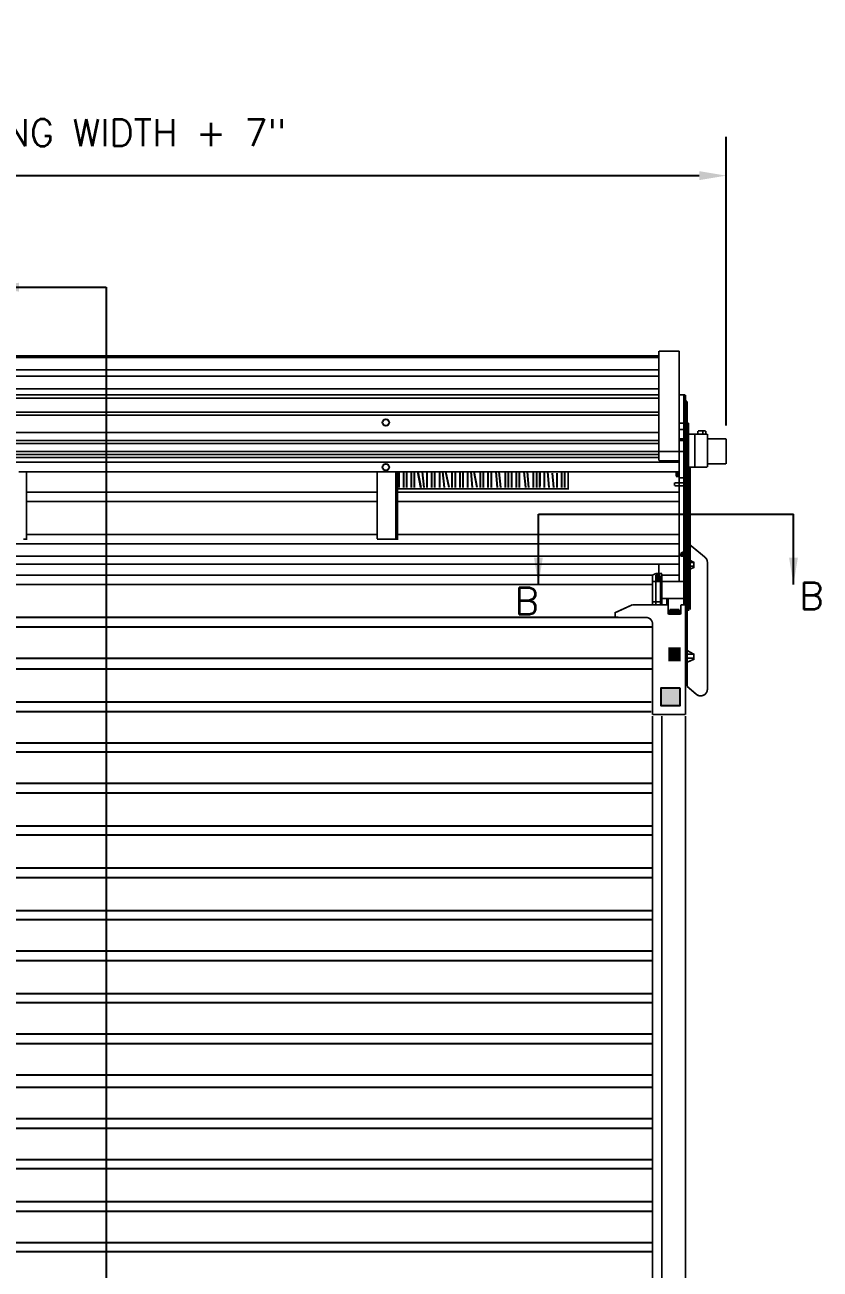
# Model space of a CAD drawing. Extents: x 0 to 112, y 0 to 183.
# Drawn here: x 52.8 to 111.8, y 91 to 183.3 of the extents above; entities that cross this region are included whole.
import ezdxf

# ---------------------------------------------------------------- set-up
doc = ezdxf.new("R2010")
doc.units = 0
doc.header["$LTSCALE"] = 8
doc.header["$MEASUREMENT"] = 0
doc.layers.get('DEFPOINTS').update_dxf_attribs({"linetype": 'CONTINUOUS'})
for name, color, linetype in [('R-ANNO-DIMS', 3, 'CONTINUOUS'), ('R-ANNO-TEXT', 6, 'CONTINUOUS'), ('R-SWTS-DET1', 1, 'CONTINUOUS'), ('R-SWTS-PAT1', 5, 'CONTINUOUS')]:
    doc.layers.add(name, color=color, linetype=linetype)
doc.styles.add('SWTSTEXT', font='romans.shx')
doc.dimstyles.new('SWTSARCH', dxfattribs={"dimscale": 16, "dimtxt": 0.125, "dimasz": 0.125, "dimexe": 0.179688, "dimexo": 0.0625, "dimgap": 0.125, "dimtad": 1, "dimtih": 1, "dimtoh": 1, "dimdec": 4, "dimzin": 3, "dimtxsty": 'SWTSTEXT', "dimcen": 0.1875, "dimdle": 0.179688, "dimclrd": 256, "dimclre": 256, "dimclrt": 256, "dimazin": 3, "dimtfac": 1, "dimtdec": 4, "dimtofl": 0, "dimtmove": 0, "dimatfit": 3, "dimtolj": 1, "dimtzin": 3})

# ---------------------------------------------------------------- blocks, each defined once
blk = doc.blocks.new('*D0')
at = {"layer": 'DEFPOINTS', "color": 0}
for p in [(104.839, 172.132), (2.795, 152.606, 0.002), (104.839, 152.606, 0.002)]:
    blk.add_point(p, dxfattribs=at)
at = {"layer": 'R-ANNO-DIMS'}
for p, q in [((2.795, 153.606), (2.795, 175.007)), ((104.839, 153.606), (104.839, 175.007)), ((4.795, 172.132), (102.839, 172.132))]:
    blk.add_line(p, q, dxfattribs=at)
for points in [[(4.795, 172.465), (4.795, 171.799), (2.795, 172.132)], [(102.839, 172.465), (102.839, 171.799), (104.839, 172.132)]]:
    blk.add_solid(points, dxfattribs=at)
at = {"layer": 'R-ANNO-DIMS', "insert": (53.817, 175.322), "char_height": 2, "attachment_point": 5, "style": 'SWTSTEXT'}
blk.add_mtext('\\A1;WALL OPENING WIDTH + 7"', dxfattribs=at)

msp = doc.modelspace()

# ---------------------------------------------------------------- linework, layer by layer
at = {"layer": 'R-ANNO-TEXT'}
msp.add_line((58.81431, 163.86343, 0.00153), (58.81431, 11.62829, 0.00153), dxfattribs=at)
at = {"layer": 'R-SWTS-DET1', "const_width": 0.125}
for points, elevation in [([(7.79252, 158.7663), (99.84095, 158.7663)], 0.00153), ([(99.84095, 150.97938), (99.84095, 159.11497)], 0.00153), ([(101.35184, 159.11497), (99.84095, 159.11497)], 0.00153), ([(101.35184, 150.74693), (101.35184, 159.11497)], 0.00153), ([(99.84095, 158.65008), (7.79252, 158.65008)], 0.00153), ([(7.79252, 157.7203), (99.84095, 157.7203)], 0.00153), ([(7.79252, 157.25541), (99.84095, 157.25541)], 0.00153), ([(7.79252, 156.32563), (99.84095, 156.32563)], 0.00153), ([(99.84095, 155.86074), (7.79252, 155.86074)], 0.00153), ([(99.84095, 155.62829), (7.79252, 155.62829)], 0.00153), ([(101.70051, 155.86074), (101.35184, 155.86074)], 0.00153), ([(101.70051, 155.86074), (101.70051, 153.76873)], 0.00153), ([(101.81673, 155.86074), (101.70051, 155.86074)], 0.00153), ([(101.81673, 138.3111), (101.81673, 155.86074)], 0.00153), ([(101.93296, 155.39584), (101.81673, 155.39584)], 0.00153), ([(101.93296, 155.04718), (101.81673, 155.04718)], 0.00153), ([(101.93296, 134.35953), (101.93296, 155.39584)], 0.00153), ([(99.84095, 154.58229), (7.79252, 154.58229)], 0.00153), ([(7.79252, 154.34984), (99.84095, 154.34984)], 0.00153), ([(101.35184, 153.76873), (101.35184, 153.30384)], 0.00153), ([(101.70051, 153.76873), (101.35184, 153.76873)], 0.00153), ([(101.35184, 153.30384), (101.70051, 153.30384)], 0.00153), ([(101.70051, 153.30384), (101.70051, 153.76873)], 0.00153), ([(101.70051, 153.76873), (101.70051, 153.76873), (101.70051, 153.76873), (101.81673, 153.76873)], 0.00153), ([(101.70051, 152.49028), (101.70051, 153.30384)], 0.00153), ([(101.70051, 153.30384), (101.81673, 153.30384)], 0.00153), ([(101.81673, 153.30384), (101.81673, 153.18761)], 0.00153), ([(101.93296, 139.82199), (101.93296, 153.76873)], 0.00153), ([(101.93296, 149.70093), (101.93296, 153.76873)], 0.00153), ([(101.93296, 153.76873), (101.93296, 153.76873)], 0.00153), ([(102.04918, 153.76873), (102.04918, 153.76873), (102.04918, 153.76873), (101.93296, 153.76873)], 0.00153), ([(101.93296, 153.76873), (101.93296, 153.76873), (101.93296, 153.76873), (101.93296, 153.76873)], 0.00153), ([(102.04918, 153.30384), (102.04918, 153.76873)], 0.00153), ([(102.04918, 139.82199), (102.04918, 153.76873)], 0.00153), ([(102.04918, 153.76873), (102.04918, 153.76873)], 0.00153), ([(102.04918, 153.76873), (102.04918, 153.76873)], 0.00153), ([(102.04918, 153.6525), (102.04918, 153.6525)], 0.00153), ([(102.04918, 153.6525), (102.04918, 153.6525)], 0.00153), ([(102.04918, 153.6525), (102.04918, 153.6525)], 0.00153), ([(102.04918, 153.30384), (102.04918, 153.30384)], 0.00153), ([(102.74651, 152.95517), (102.74651, 153.18761)], 0.00153), ([(102.74651, 153.18761), (103.32763, 153.18761)], 0.00153), ([(103.09518, 152.95517), (103.09518, 153.18761)], 0.00153), ([(103.32763, 152.95517), (103.32763, 153.18761)], 0.00153), ([(7.79252, 153.07139), (99.84095, 153.07139)], 0.00153), ([(99.84095, 152.49028), (7.79252, 152.49028)], 0.00153), ([(99.84095, 152.25783), (7.79252, 152.25783)], 0.00153), ([(101.70051, 152.6065), (101.35184, 152.6065)], 0.00153), ([(101.70051, 152.49028), (101.35184, 152.49028)], 0.00153), ([(101.70051, 152.6065), (101.81673, 152.6065)], 0.00153), ([(101.70051, 149.70093), (101.70051, 152.49028)], 0.00153), ([(101.81673, 152.6065), (101.81673, 152.49028)], 0.00153), ([(101.81673, 152.6065), (101.81673, 152.6065)], 0.00153), ([(101.81673, 152.49028), (101.81673, 152.49028), (101.81673, 152.49028), (101.81673, 152.49028), (101.81673, 152.49028), (101.81673, 152.49028), (101.81673, 152.49028), (101.81673, 152.49028), (101.81673, 152.49028), (101.81673, 152.49028), (101.81673, 152.49028), (101.81673, 152.49028), (101.81673, 152.49028), (101.81673, 152.49028), (101.81673, 152.49028), (101.81673, 152.49028)], 0.00153), ([(101.81673, 152.49028), (101.81673, 152.49028), (101.81673, 152.49028), (101.81673, 152.49028), (101.81673, 152.49028), (101.81673, 152.49028), (101.81673, 152.49028), (101.81673, 152.49028), (101.81673, 152.49028), (101.81673, 152.49028), (101.81673, 152.49028), (101.81673, 152.49028), (101.81673, 152.49028), (101.81673, 152.49028), (101.81673, 152.49028), (101.81673, 152.49028)], 0.00153), ([(102.04918, 152.95517), (102.51407, 152.95517)], 0.00153), ([(102.51407, 152.95517), (102.51407, 150.51449)], 0.00153), ([(102.51407, 152.95517), (103.44385, 152.95517)], 0.00153), ([(102.63029, 152.95517), (102.63029, 152.95517)], 0.00153), ([(102.63029, 152.95517), (103.32763, 152.95517)], 0.00153), ([(103.32763, 152.95517), (103.32763, 152.95517)], 0.00153), ([(103.44385, 150.51449), (103.44385, 152.95517)], 0.00153), ([(103.44385, 152.6065), (104.83852, 152.6065)], 0.00153), ([(104.83852, 152.6065), (104.83852, 150.74693)], 0.00153), ([(99.84095, 151.67672), (7.79252, 151.67672)], 0.00153), ([(99.84095, 151.44427), (7.79252, 151.44427)], 0.00153), ([(101.35184, 151.67672), (99.84095, 151.67672)], 0.00153), ([(101.81673, 151.67672), (101.35184, 151.67672)], 0.00153), ([(102.04918, 150.0496), (102.04918, 151.44427)], 0.00153), ([(102.04918, 151.44427), (102.04918, 151.44427)], 0.00153), ([(101.35184, 150.86316), (6.28162, 150.86316)], 0.00153), ([(7.79252, 151.21183), (99.84095, 151.21183)], 0.00153), ([(99.84095, 150.97938), (101.35184, 150.97938)], 0.00153), ([(101.35184, 150.74693), (101.35184, 149.35226)], 0.00153), ([(102.04918, 150.51449), (102.04918, 150.51449)], 0.00153), ([(102.04918, 150.51449), (102.51407, 150.51449)], 0.00153), ([(102.04918, 150.51449), (102.04918, 150.51449)], 0.00153), ([(102.04918, 150.51449), (102.04918, 150.51449)], 0.00153), ([(102.1654, 139.93822), (102.1654, 150.51449)], 0.00153), ([(103.44385, 150.51449), (102.51407, 150.51449)], 0.00153), ([(103.44385, 150.74693), (104.83852, 150.74693)], 0.00153), ([(52.30584, 150.16582), (79.61819, 150.16582)], 0.00153), ([(52.88695, 150.16582), (52.88695, 145.28446)], 0.00153), ([(78.92085, 150.16582), (78.92085, 145.16824)], 0.00153), ([(79.61819, 150.16582), (101.35184, 150.16582)], 0.00153), ([(80.31552, 145.16824), (80.31552, 150.16582)], 0.00153), ([(80.31552, 148.88737), (93.10003, 148.88737), (93.10003, 150.16582)], 0.00153), ([(80.43174, 150.16582), (80.43174, 145.28446)], 0.00153), ([(101.1194, 149.81715), (101.1194, 150.16582)], 0.00153), ([(101.1194, 149.81715), (101.1194, 149.81715), (101.1194, 149.81715), (101.23562, 149.81715)], 0.00153), ([(101.23562, 149.81715), (101.23562, 150.16582)], 0.00153), ([(101.23562, 149.81715), (101.35184, 149.81715)], 0.00153), ([(101.70051, 149.70093), (101.35184, 149.70093)], 0.00153), ([(101.70051, 149.70093), (101.70051, 149.35226)], 0.00153), ([(101.81673, 149.58471), (101.81673, 149.58471), (101.81673, 149.58471), (101.70051, 149.70093)], 0.00153), ([(101.81673, 149.58471), (101.93296, 149.58471)], 0.00153), ([(101.93296, 149.70093), (101.93296, 149.70093)], 0.00153), ([(101.93296, 149.70093), (101.93296, 149.70093), (101.93296, 149.70093), (102.04918, 149.70093)], 0.00153), ([(101.93296, 149.70093), (101.93296, 149.70093), (101.93296, 149.70093), (101.93296, 149.70093)], 0.00153), ([(102.04918, 149.58471), (101.93296, 149.58471)], 0.00153), ([(101.93296, 149.58471), (101.93296, 149.58471), (101.93296, 149.58471), (101.93296, 149.58471)], 0.00153), ([(102.04918, 149.70093), (102.04918, 149.70093)], 0.00153), ([(102.1654, 149.35226), (102.1654, 149.35226), (102.1654, 149.35226), (102.04918, 149.58471)], 0.00153), ([(52.88695, 148.65492), (78.92085, 148.65492)], 0.00153), ([(80.43174, 148.65492), (101.35184, 148.65492)], 0.00153), ([(101.00317, 149.11982), (101.00317, 149.35226)], 0.00153), ([(101.00317, 149.35226), (101.70051, 149.35226)], 0.00153), ([(101.00317, 149.11982), (101.70051, 149.11982)], 0.00153), ([(101.35184, 149.11982), (101.35184, 149.35226)], 0.00153), ([(101.35184, 149.11982), (101.35184, 144.00601)], 0.00153), ([(101.70051, 149.11982), (101.70051, 149.35226)], 0.00153), ([(101.70051, 149.11982), (101.70051, 149.11982), (101.70051, 149.11982), (101.81673, 149.35226)], 0.00153), ([(101.70051, 149.11982), (101.70051, 141.914)], 0.00153), ([(101.81673, 149.35226), (101.81673, 149.35226), (101.81673, 149.35226), (101.81673, 149.46848)], 0.00153), ([(101.81673, 149.11982), (101.81673, 149.35226)], 0.00153), ([(102.04918, 149.11982), (101.93296, 149.11982)], 0.00153), ([(101.93296, 149.11982), (101.93296, 149.11982)], 0.00153), ([(102.1654, 149.35226), (102.1654, 149.35226), (102.1654, 149.35226), (102.1654, 149.35226), (102.1654, 149.35226), (102.1654, 149.35226), (102.1654, 149.35226), (102.1654, 149.35226), (102.04918, 149.35226), (102.04918, 149.35226), (102.04918, 149.35226), (102.04918, 149.35226), (102.04918, 149.35226), (102.04918, 149.35226), (102.04918, 149.11982), (102.04918, 149.11982), (102.04918, 149.11982), (102.04918, 149.11982), (102.04918, 149.11982), (102.04918, 149.11982), (102.04918, 149.11982), (102.04918, 149.11982), (102.04918, 149.11982), (102.04918, 149.11982), (102.04918, 149.11982), (102.04918, 149.11982)], 0.00153), ([(102.04918, 149.11982), (102.04918, 149.11982), (102.04918, 149.11982)], 0.00153), ([(78.92085, 147.95759), (52.88695, 147.95759)], 0.00153), ([(101.35184, 147.95759), (80.43174, 147.95759)], 0.00153), ([(101.93296, 148.30626), (101.93296, 148.30626), (101.93296, 148.30626), (101.93296, 148.19003)], 0.00153), ([(102.04918, 148.19003), (101.93296, 148.19003)], 0.00153), ([(102.04918, 147.72514), (101.93296, 147.72514)], 0.00153), ([(101.93296, 147.72514), (101.93296, 147.72514)], 0.00153), ([(102.1654, 147.95759), (102.1654, 147.95759), (102.1654, 147.95759), (102.04918, 148.19003)], 0.00153), ([(102.1654, 147.95759), (102.1654, 147.95759), (102.1654, 147.95759), (102.1654, 147.95759), (102.1654, 147.95759), (102.1654, 147.95759), (102.1654, 147.95759), (102.04918, 147.95759), (102.04918, 147.95759), (102.04918, 147.95759), (102.04918, 147.95759), (102.04918, 147.95759), (102.04918, 147.95759), (102.04918, 147.95759), (102.04918, 147.95759), (102.04918, 147.95759), (102.04918, 147.95759), (102.04918, 147.95759), (102.04918, 147.95759), (102.04918, 147.95759), (102.04918, 147.95759), (102.04918, 147.95759), (102.04918, 147.95759), (102.04918, 147.95759), (102.04918, 147.72514), (102.04918, 147.72514), (102.04918, 147.72514)], 0.00153), ([(52.6545, 145.16824), (52.6545, 145.16824), (52.6545, 145.16824), (52.6545, 145.16824), (52.88695, 145.16824), (52.88695, 145.16824), (52.88695, 145.16824), (52.88695, 145.16824), (52.88695, 145.16824), (52.88695, 145.16824), (52.88695, 145.16824), (52.88695, 145.16824), (52.88695, 145.16824), (52.88695, 145.28446), (52.88695, 145.28446), (52.88695, 145.28446), (52.88695, 145.28446)], 0.00153), ([(78.92085, 145.51691), (52.88695, 145.51691)], 0.00153), ([(78.92085, 145.16824), (80.31552, 145.16824)], 0.00153), ([(80.31552, 145.16824), (80.31552, 145.16824), (80.43174, 145.16824), (80.43174, 145.16824), (80.43174, 145.16824), (80.43174, 145.16824), (80.43174, 145.16824), (80.43174, 145.16824), (80.43174, 145.16824), (80.43174, 145.16824), (80.43174, 145.16824), (80.43174, 145.16824), (80.43174, 145.16824), (80.43174, 145.28446), (80.43174, 145.28446), (80.43174, 145.28446), (80.43174, 145.28446)], 0.00153), ([(101.35184, 145.51691), (80.43174, 145.51691)], 0.00153), ([(6.39785, 144.81957), (101.35184, 144.81957)], 0.00153), ([(101.35184, 144.00601), (101.35184, 143.30868)], 0.00153), ([(101.46806, 144.12224), (101.46806, 144.12224), (101.46806, 144.12224), (101.70051, 144.23846)], 0.00153), ([(101.46806, 143.88979), (101.46806, 144.12224)], 0.00153), ([(101.46806, 144.12224), (101.70051, 144.12224)], 0.00153), ([(101.70051, 144.00601), (101.46806, 144.00601)], 0.00153), ([(101.70051, 144.23846), (101.70051, 144.23846)], 0.00153), ([(101.70051, 144.23846), (101.70051, 144.23846)], 0.00153), ([(6.39785, 143.88979), (101.35184, 143.88979)], 0.00153), ([(6.39785, 143.30868), (101.35184, 143.30868)], 0.00153), ([(99.84095, 142.61134), (99.84095, 143.30868)], 0.00153), ([(101.35184, 142.03023), (101.35184, 143.30868)], 0.00153), ([(101.70051, 143.88979), (101.46806, 143.88979)], 0.00153), ([(101.87662, 143.75033), (102.43912, 143.43783), (102.43912, 143.06283), (101.87662, 142.81283)], 0), ([(102.39785, 143.43398), (101.87662, 143.43398)], 0.00153), ([(102.39785, 143.14781), (101.87662, 143.14781)], 0.00153), ([(8.25741, 142.49512), (99.37605, 142.49512)], 0.00153), ([(99.6085, 142.61134), (99.6085, 142.61134), (99.6085, 142.61134), (99.6085, 142.61134), (99.37605, 142.49512), (99.37605, 142.49512), (99.37605, 142.49512), (99.37605, 142.49512), (99.37605, 142.49512), (99.37605, 142.49512), (99.37605, 142.49512)], 0.00153), ([(99.37605, 140.28689), (99.37605, 142.49512)], 0.00153), ([(100.07339, 142.61134), (99.6085, 142.61134)], 0.00153), ([(99.72472, 142.49512), (99.6085, 142.49512), (99.6085, 142.49512), (99.6085, 142.49512), (99.6085, 142.49512), (99.6085, 142.49512), (99.6085, 142.49512), (99.6085, 142.49512), (99.6085, 142.49512), (99.6085, 142.49512)], 0.00153), ([(99.6085, 142.49512), (99.72472, 142.49512)], 0.00153), ([(99.6085, 142.49512), (99.6085, 142.49512)], 0.00153), ([(99.72472, 142.49512), (99.72472, 142.49512), (99.6085, 142.49512), (99.6085, 142.49512), (99.6085, 142.49512), (99.6085, 142.49512), (99.6085, 142.49512), (99.6085, 142.49512), (99.6085, 142.49512), (99.6085, 142.49512), (99.6085, 142.49512)], 0.00153), ([(99.6085, 142.49512), (99.6085, 142.49512)], 0.00153), ([(99.6085, 142.49512), (99.6085, 142.49512), (99.6085, 142.49512), (99.6085, 142.49512), (99.6085, 142.49512), (99.6085, 142.49512), (99.6085, 142.49512), (99.6085, 142.49512), (99.6085, 142.49512)], 0.00153), ([(99.6085, 142.49512), (99.6085, 142.49512)], 0.00153), ([(99.6085, 142.49512), (99.6085, 142.14645)], 0.00153), ([(99.6085, 142.49512), (99.6085, 142.49512)], 0.00153), ([(99.6085, 142.49512), (99.6085, 142.14645)], 0.00153), ([(99.6085, 142.14645), (99.6085, 142.14645)], 0.00153), ([(99.6085, 142.03023), (99.6085, 142.14645)], 0.00153), ([(99.6085, 142.14645), (99.6085, 142.03023), (99.6085, 142.03023), (99.6085, 142.03023), (99.6085, 142.03023), (99.6085, 142.03023), (99.6085, 142.03023), (99.6085, 142.03023), (99.6085, 142.03023), (99.72472, 142.03023), (99.72472, 142.03023)], 0.00153), ([(99.6085, 142.14645), (99.6085, 142.03023)], 0.00153), ([(99.95717, 142.49512), (99.72472, 142.49512)], 0.00153), ([(99.95717, 142.49512), (99.72472, 142.49512)], 0.00153), ([(99.72472, 142.03023), (99.72472, 142.49512)], 0.00153), ([(99.95717, 142.49512), (99.84095, 142.49512)], 0.00153), ([(99.84095, 142.49512), (99.84095, 142.49512)], 0.00153), ([(99.84095, 142.49512), (99.84095, 142.49512)], 0.00153), ([(99.84095, 142.49512), (99.84095, 142.03023)], 0.00153), ([(99.84095, 142.49512), (99.84095, 142.3789)], 0.00153), ([(99.84095, 142.3789), (99.95717, 142.3789)], 0.00153), ([(99.84095, 142.03023), (99.84095, 142.3789)], 0.00153), ([(99.95717, 142.3789), (99.95717, 142.3789), (99.95717, 142.3789), (100.07339, 142.3789), (100.07339, 142.3789), (100.07339, 142.3789), (100.07339, 142.49512), (100.07339, 142.49512), (100.07339, 142.49512)], 0.00153), ([(99.95717, 142.49512), (99.95717, 142.49512)], 0.00153), ([(99.95717, 142.49512), (99.95717, 142.49512)], 0.00153), ([(99.95717, 142.03023), (99.95717, 142.3789)], 0.00153), ([(100.07339, 142.03023), (100.07339, 142.61134)], 0.00153), ([(101.35184, 142.49512), (100.07339, 142.49512)], 0.00153), ([(99.37605, 141.79778), (8.25741, 141.79778)], 0.00153), ([(99.37605, 142.03023), (99.37605, 142.03023), (99.37605, 142.03023), (99.37605, 142.03023), (99.37605, 142.03023), (99.37605, 142.03023), (99.37605, 142.03023), (99.6085, 142.03023), (99.6085, 142.03023)], 0.00153), ([(99.6085, 142.03023), (99.95717, 142.03023)], 0.00153), ([(99.6085, 140.28689), (99.6085, 142.03023)], 0.00153), ([(99.6085, 142.03023), (99.6085, 142.03023)], 0.00153), ([(99.6085, 142.03023), (99.72472, 142.03023)], 0.00153), ([(99.6085, 142.03023), (99.6085, 142.03023)], 0.00153), ([(99.6085, 142.03023), (99.6085, 142.03023)], 0.00153), ([(99.6085, 142.03023), (99.6085, 142.03023)], 0.00153), ([(99.72472, 142.03023), (99.6085, 142.03023)], 0.00153), ([(99.6085, 142.03023), (99.6085, 142.03023), (99.6085, 142.03023), (99.6085, 142.03023), (99.6085, 142.03023), (99.6085, 142.03023), (99.6085, 142.03023), (99.6085, 142.03023), (99.6085, 142.03023)], 0.00153), ([(101.70051, 142.03023), (99.72472, 142.03023)], 0.00153), ([(99.72472, 142.03023), (101.70051, 142.03023)], 0.00153), ([(99.95717, 140.28689), (99.95717, 142.03023)], 0.00153), ([(99.95717, 142.03023), (100.07339, 142.03023)], 0.00153), ([(100.07339, 142.03023), (99.95717, 142.03023)], 0.00153), ([(100.07339, 142.03023), (100.07339, 140.75178)], 0.00153), ([(101.70051, 140.28689), (101.70051, 142.03023)], 0.00153), ([(101.70051, 142.03023), (101.70051, 142.03023)], 0.00153), ([(100.53828, 140.28689), (97.86516, 140.28689)], 0.00153), ([(99.37605, 140.63555), (99.37605, 140.51933), (99.37605, 140.51933), (99.37605, 140.51933), (99.37605, 140.51933), (99.37605, 140.51933), (99.37605, 140.51933), (99.6085, 140.51933), (99.6085, 140.51933)], 0.00153), ([(100.07339, 140.51933), (99.37605, 140.51933)], 0.00153), ([(99.6085, 140.51933), (99.95717, 140.51933)], 0.00153), ([(99.6085, 140.51933), (99.6085, 140.51933)], 0.00153), ([(99.95717, 140.51933), (100.07339, 140.51933)], 0.00153), ([(100.07339, 140.75178), (101.70051, 140.75178)], 0.00153), ([(100.53828, 140.75178), (100.07339, 140.75178)], 0.00153), ([(100.07339, 140.28689), (100.07339, 140.75178)], 0.00153), ([(100.07339, 140.28689), (100.07339, 140.75178)], 0.00153), ([(100.42206, 140.28689), (100.42206, 140.75178)], 0.00153), ([(101.70051, 140.75178), (100.53828, 140.75178)], 0.00153), ([(100.53828, 140.28689), (100.53828, 140.75178)], 0.00153), ([(100.53828, 140.28689), (100.53828, 139.58955)], 0.00153), ([(101.46806, 140.28689), (101.46806, 139.58955)], 0.00153), ([(101.70051, 140.28689), (101.46806, 140.28689)], 0.00153), ([(101.81673, 140.28689), (101.70051, 140.28689)], 0.00153), ([(100.53828, 139.58955), (100.53828, 139.58955), (100.53828, 139.58955), (100.53828, 139.58955)], 0.00153), ([(100.6545, 139.58955), (100.53828, 139.58955)], 0.00153), ([(100.6545, 139.58955), (100.6545, 139.93822)], 0.00153), ([(100.6545, 139.93822), (100.6545, 139.93822), (100.6545, 139.93822), (100.77073, 139.93822)], 0.00153), ([(100.6545, 139.70577), (100.77073, 139.70577)], 0.00153), ([(100.77073, 139.58955), (100.77073, 139.58955), (100.77073, 139.58955), (100.6545, 139.58955)], 0.00153), ([(100.77073, 139.93822), (101.23562, 139.93822)], 0.00153), ([(101.35184, 139.93822), (100.77073, 139.93822)], 0.00153), ([(100.77073, 139.58955), (100.77073, 139.93822)], 0.00153), ([(101.35184, 139.82199), (100.77073, 139.82199)], 0.00153), ([(101.35184, 139.70577), (100.77073, 139.70577)], 0.00153), ([(101.35184, 139.58955), (100.77073, 139.58955)], 0.00153), ([(101.23562, 139.93822), (101.23562, 139.93822), (101.23562, 139.93822), (101.35184, 139.93822)], 0.00153), ([(101.35184, 139.58955), (101.35184, 139.93822)], 0.00153), ([(101.35184, 139.93822), (101.35184, 139.58955)], 0.00153), ([(101.35184, 139.58955), (101.35184, 139.93822)], 0.00153), ([(101.35184, 139.70577), (101.35184, 139.70577)], 0.00153), ([(101.35184, 139.58955), (101.35184, 139.58955), (101.35184, 139.58955), (101.35184, 139.58955)], 0.00153), ([(101.46806, 139.58955), (101.35184, 139.58955)], 0.00153), ([(101.46806, 139.58955), (101.46806, 139.58955), (101.46806, 139.58955), (101.46806, 139.58955)], 0.00153), ([(101.93296, 139.82199), (101.93296, 139.82199), (101.93296, 139.82199), (101.93296, 139.93822)], 0.00153), ([(101.93296, 139.93822), (102.04918, 139.93822)], 0.00153), ([(102.04918, 139.93822), (101.93296, 139.93822)], 0.00153), ([(101.93296, 139.93822), (101.93296, 136.91643)], 0.00153), ([(101.93296, 139.93822), (101.93296, 139.93822)], 0.00153), ([(102.04918, 140.05444), (102.04918, 140.05444), (102.04918, 140.05444), (102.04918, 139.93822)], 0.00153), ([(102.04918, 139.93822), (102.04918, 140.05444), (102.04918, 140.05444), (102.04918, 140.05444), (102.04918, 140.05444), (102.04918, 140.05444), (102.04918, 140.05444), (102.04918, 140.05444), (102.04918, 140.05444), (102.04918, 140.05444), (102.04918, 140.05444), (102.04918, 140.05444), (102.04918, 140.05444), (102.04918, 140.05444), (102.04918, 140.05444), (102.04918, 140.05444), (102.04918, 140.05444), (102.04918, 140.05444), (102.04918, 140.05444), (102.04918, 140.05444), (102.04918, 140.05444), (102.04918, 140.05444), (102.04918, 140.05444), (102.04918, 140.05444), (102.04918, 140.05444), (102.04918, 140.05444), (102.04918, 140.05444), (102.04918, 140.05444), (102.04918, 140.05444), (102.04918, 140.05444)], 0.00153), ([(99.37605, 138.8571), (99.37605, 134.47575)], 0.00153), ([(101.81673, 132.15129), (101.81673, 138.42732)], 0.00153), ([(101.87662, 136.93783), (102.43912, 136.62533), (102.43912, 136.25033), (101.87662, 136.00033)], 0), ([(102.39785, 136.62148), (101.87662, 136.62148)], 0.00153), ([(102.39785, 136.33531), (101.87662, 136.33531)], 0.00153), ([(101.93296, 136.10287), (101.93296, 134.2433)], 0.00153), ([(101.81673, 134.47575), (101.81673, 134.35953), (101.81673, 134.35953), (101.81673, 134.35953), (101.81673, 134.35953), (101.81673, 134.35953), (101.81673, 134.35953), (101.93296, 134.35953), (101.93296, 134.35953), (101.93296, 134.35953), (101.93296, 134.2433), (101.93296, 134.2433), (101.93296, 134.2433), (101.93296, 134.2433)], 0.00153), ([(101.81673, 134.47575), (101.93296, 134.47575)], 0.00153), ([(101.81673, 134.47575), (101.81673, 134.35953)], 0.00153), ([(101.93296, 134.47575), (101.93296, 134.47575), (101.93296, 134.35953), (101.93296, 134.35953), (101.93296, 134.35953), (101.93296, 134.35953), (101.93296, 134.35953), (101.93296, 134.2433), (101.93296, 134.2433), (101.93296, 134.2433)], 0.00153), ([(101.70051, 132.15129), (99.37605, 132.15129)], 0.00153), ([(99.37605, 132.03507), (99.37605, 15.11497)], 0.00153), ([(100.07339, 15.11497), (100.07339, 132.03507)], 0.00153), ([(101.81673, 132.15129), (101.70051, 132.15129)], 0.00153), ([(101.81673, 132.03507), (101.81673, 15.11497)], 0.00153), ([(99.37605, 113.09076), (99.37605, 113.09076)], 0.00153)]:
    msp.add_lwpolyline(points, dxfattribs=dict(at, elevation=elevation))
at = {"layer": 'R-SWTS-DET1', "const_width": 0.125, "elevation": 0.00153}
for points in [[(102.04918, 144.81957), (103.26047, 143.82852, -0.22494985), (103.44385, 143.44154), (103.44385, 134.03536, -0.64076492), (102.61846, 133.65573), (101.93296, 134.2433)], [(97.86516, 140.28689), (96.58671, 139.70577), (96.58671, 139.3571), (98.87605, 139.3571, -0.41421356), (99.37605, 138.8571), (99.37605, 132.15129)]]:
    msp.add_lwpolyline(points, format="xyb", dxfattribs=at)
at = {"layer": 'R-SWTS-DET1', "elevation": 0}
msp.add_lwpolyline([(101.41957, 134.1113), (99.99917, 134.1113), (99.99917, 132.82927), (101.41957, 132.82927)], close=True, dxfattribs=at)
at = {"layer": 'R-SWTS-DET1'}
for centre in [(79.56934, 153.81283, 0), (79.56934, 150.50033, 0)]:
    msp.add_circle(centre, 0.25, dxfattribs=at)
for points in [[(101.46806, 136.10287, 0.00153), (100.53828, 136.10287, 0.00153), (101.46806, 137.14887, 0.00153), (100.53828, 137.14887, 0.00153)], [(101.41957, 132.82927, 0), (101.41957, 134.1113, 0), (99.99917, 132.82927, 0), (99.99917, 134.1113, 0)]]:
    msp.add_solid(points, dxfattribs=at)
at = {"layer": 'R-SWTS-PAT1'}
for p, q in [((80.54797, 150.16582, 0.00153), (80.54797, 149.00359, 0.00153)), ((80.89664, 149.00359, 0.00153), (80.89664, 150.16582, 0.00153)), ((81.12908, 149.00359, 0.00153), (81.12908, 150.16582, 0.00153)), ((81.47775, 149.00359, 0.00153), (81.47775, 150.16582, 0.00153)), ((81.71019, 149.00359, 0.00153), (81.71019, 150.16582, 0.00153)), ((82.17509, 149.00359, 0.00153), (81.94264, 150.16582, 0.00153)), ((81.94264, 150.16582, 0.00153), (82.17509, 149.00359, 0.00153)), ((82.40753, 149.00359, 0.00153), (82.29131, 150.16582, 0.00153)), ((82.63998, 149.00359, 0.00153), (82.63998, 150.16582, 0.00153)), ((82.98865, 149.00359, 0.00153), (82.98865, 150.16582, 0.00153)), ((83.22109, 149.00359, 0.00153), (83.22109, 150.16582, 0.00153)), ((83.56976, 149.00359, 0.00153), (83.56976, 150.16582, 0.00153)), ((83.91843, 149.00359, 0.00153), (83.8022, 150.16582, 0.00153)), ((84.2671, 149.00359, 0.00153), (84.03465, 150.16582, 0.00153)), ((84.49954, 149.00359, 0.00153), (84.49954, 150.16582, 0.00153)), ((84.73199, 149.00359, 0.00153), (84.73199, 150.16582, 0.00153)), ((85.08065, 149.00359, 0.00153), (85.08065, 150.16582, 0.00153)), ((85.3131, 149.00359, 0.00153), (85.3131, 150.16582, 0.00153)), ((85.66177, 149.00359, 0.00153), (85.66177, 150.16582, 0.00153)), ((86.01044, 149.00359, 0.00153), (85.89421, 150.16582, 0.00153)), ((86.35911, 149.00359, 0.00153), (86.12666, 150.16582, 0.00153)), ((86.59155, 149.00359, 0.00153), (86.59155, 150.16582, 0.00153)), ((86.824, 149.00359, 0.00153), (86.824, 150.16582, 0.00153)), ((87.17266, 149.00359, 0.00153), (87.17266, 150.16582, 0.00153)), ((87.40511, 149.00359, 0.00153), (87.40511, 150.16582, 0.00153)), ((87.87, 149.00359, 0.00153), (87.75378, 150.16582, 0.00153)), ((88.10245, 149.00359, 0.00153), (87.98622, 150.16582, 0.00153)), ((88.45111, 149.00359, 0.00153), (88.45111, 150.16582, 0.00153)), ((88.68356, 149.00359, 0.00153), (88.68356, 150.16582, 0.00153)), ((88.91601, 149.00359, 0.00153), (88.91601, 150.16582, 0.00153)), ((89.26467, 149.00359, 0.00153), (89.26467, 150.16582, 0.00153)), ((89.49712, 149.00359, 0.00153), (89.49712, 150.16582, 0.00153)), ((89.96201, 149.00359, 0.00153), (89.84579, 150.16582, 0.00153)), ((90.19446, 149.00359, 0.00153), (90.07823, 150.16582, 0.00153)), ((90.54312, 149.00359, 0.00153), (90.54312, 150.16582, 0.00153)), ((90.77557, 149.00359, 0.00153), (90.77557, 150.16582, 0.00153)), ((91.00802, 150.16582, 0.00153), (91.00802, 149.11982, 0.00153)), ((91.00802, 149.00359, 0.00153), (91.00802, 150.16582, 0.00153)), ((91.35668, 149.00359, 0.00153), (91.35668, 150.16582, 0.00153)), ((91.70535, 149.00359, 0.00153), (91.58913, 150.16582, 0.00153)), ((92.05402, 149.00359, 0.00153), (91.9378, 150.0496, 0.00153)), ((92.28647, 149.00359, 0.00153), (92.28647, 150.0496, 0.00153)), ((92.63513, 149.00359, 0.00153), (92.63513, 150.16582, 0.00153)), ((92.86758, 149.00359, 0.00153), (92.86758, 150.16582, 0.00153)), ((8.25741, 138.65977, 0.00153), (99.37605, 138.65977, 0.00153)), ((96.81915, 139.3571, 0.00153), (11.04676, 139.3571, 0.00153)), ((8.25741, 136.33531, 0.00153), (99.37605, 136.33531, 0.00153)), ((99.37605, 135.52175, 0.00153), (8.25741, 135.52175, 0.00153)), ((99.25983, 133.08107, 0.00153), (8.25741, 133.08107, 0.00153)), ((8.25741, 132.38374, 0.00153), (99.25983, 132.38374, 0.00153)), ((8.25741, 130.05928, 0.00153), (99.37605, 130.05928, 0.00153)), ((99.37605, 129.36195, 0.00153), (8.25741, 129.36195, 0.00153)), ((99.37605, 127.03749, 0.00153), (8.25741, 127.03749, 0.00153)), ((8.25741, 126.34015, 0.00153), (99.37605, 126.34015, 0.00153)), ((8.25741, 123.89948, 0.00153), (99.37605, 123.89948, 0.00153)), ((99.37605, 123.20214, 0.00153), (8.25741, 123.20214, 0.00153)), ((99.37605, 120.76146, 0.00153), (8.25741, 120.76146, 0.00153)), ((8.25741, 120.06413, 0.00153), (99.37605, 120.06413, 0.00153)), ((8.25741, 117.62345, 0.00153), (99.37605, 117.62345, 0.00153)), ((99.37605, 116.92611, 0.00153), (8.25741, 116.92611, 0.00153)), ((99.37605, 114.60166, 0.00153), (8.25741, 114.60166, 0.00153)), ((8.25741, 113.90432, 0.00153), (99.37605, 113.90432, 0.00153)), ((8.25741, 111.46364, 0.00153), (99.37605, 111.46364, 0.00153)), ((99.37605, 110.7663, 0.00153), (8.25741, 110.7663, 0.00153)), ((99.37605, 108.44185, 0.00153), (8.25741, 108.44185, 0.00153)), ((8.25741, 107.74451, 0.00153), (99.37605, 107.74451, 0.00153)), ((8.25741, 105.42006, 0.00153), (99.37605, 105.42006, 0.00153)), ((99.37605, 104.49028, 0.00153), (8.25741, 104.49028, 0.00153)), ((99.37605, 102.16582, 0.00153), (8.25741, 102.16582, 0.00153)), ((8.25741, 101.46848, 0.00153), (99.37605, 101.46848, 0.00153)), ((8.25741, 99.14403, 0.00153), (99.37605, 99.14403, 0.00153)), ((99.37605, 98.44669, 0.00153), (8.25741, 98.44669, 0.00153)), ((99.37605, 96.00601, 0.00153), (8.25741, 96.00601, 0.00153)), ((8.25741, 95.30868, 0.00153), (99.37605, 95.30868, 0.00153)), ((8.25741, 92.98422, 0.00153), (99.37605, 92.98422, 0.00153)), ((99.37605, 92.28689, 0.00153), (8.25741, 92.28689, 0.00153))]:
    msp.add_line(p, q, dxfattribs=at)

# ---------------------------------------------------------------- texts
at = {"layer": 'R-ANNO-TEXT', "style": 'SWTSTEXT'}
for p in [(89.12425, 139.56403, 0.00153), (110.27269, 139.95561, 0.00153)]:
    msp.add_text('B', height=2, dxfattribs=at).set_placement(p)

# ---------------------------------------------------------------- dimensions: what is measured, and where the dimension line sits
at = {"layer": 'R-ANNO-DIMS'}
dim = msp.add_linear_dim(base=(104.83852, 172.13192, 0), p1=(2.79494, 152.6065, 0.00153), p2=(104.83852, 152.6065, 0.00153), text='WALL OPENING WIDTH + 7"', dimstyle='SWTSARCH', dxfattribs=at)
dim.commit()
dim.dimension.update_dxf_attribs({"geometry": '*D0', "text_midpoint": (53.81673, 175.3224, 0)})

# ---------------------------------------------------------------- leaders
at = {"layer": 'R-ANNO-TEXT'}
for points in [[(50.33005, 163.85689, 0.00153), (58.81431, 163.86343, 0.00153)], [(90.89922, 141.79778, 0.00153), (90.89922, 147.02781, 0.00153), (109.8361, 147.02781, 0.00153)], [(109.8361, 141.79778, 0.00153), (109.8361, 147.02781, 0.00153)]]:
    msp.add_leader(points, dimstyle='SWTSARCH', dxfattribs=at)

doc.saveas('drawing.dxf')
